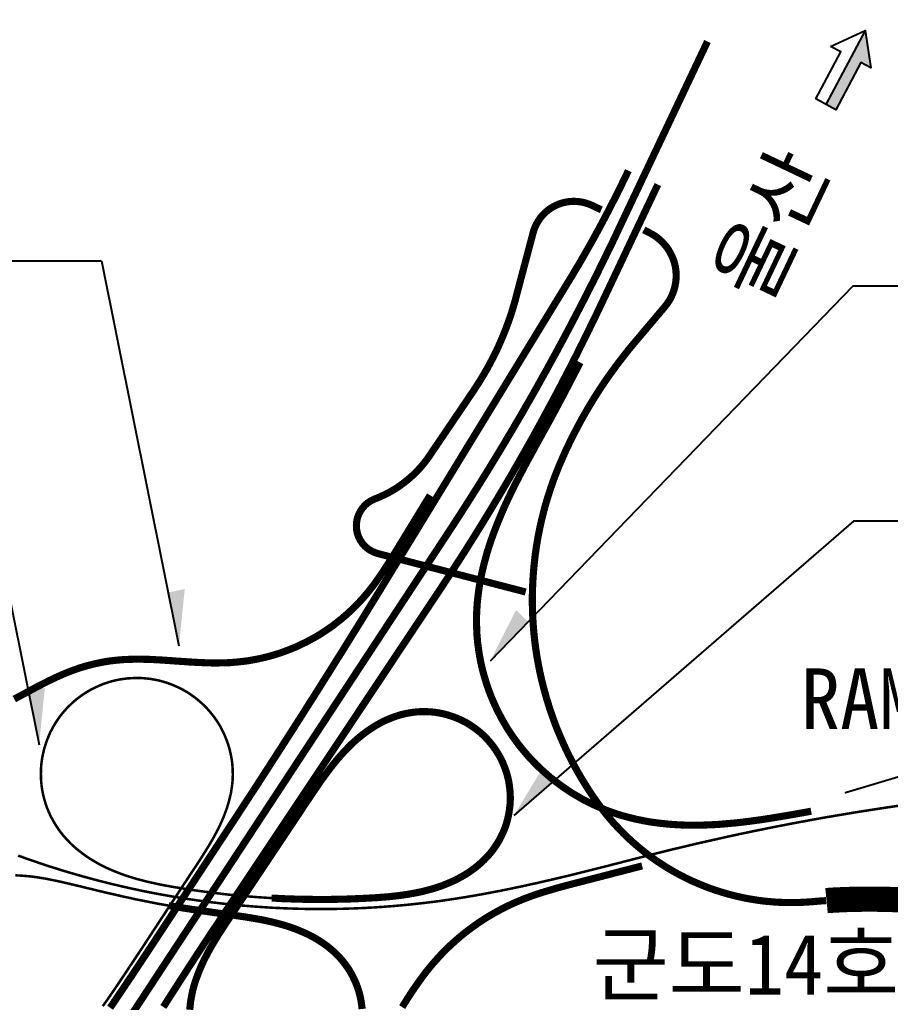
# Model space of a CAD drawing. Extents: x 222982 to 225286, y 223892 to 225222.
# Drawn here: x 223179.8 to 223283, y 225028.2 to 225144.8 of the extents above; entities that cross this region are included whole.
import ezdxf

# ---------------------------------------------------------------- set-up
doc = ezdxf.new("R2010")
doc.units = 0
doc.header["$MEASUREMENT"] = 0
doc.linetypes.add('HIDDEN', pattern=[0.375, 0.25, -0.125])
doc.layers.get('0').update_dxf_attribs({"linetype": 'CONTINUOUS'})
for name, color, linetype in [('CA-ALGN-RampA', 2, 'CONTINUOUS'), ('CA-ALGN-RampF', 2, 'CONTINUOUS'), ('CA-ALGN-RampG', 2, 'CONTINUOUS'), ('CA-ALGN-RampH', 2, 'CONTINUOUS'), ('CA-ALGN-RampI', 2, 'CONTINUOUS'), ('CA-ALGN-RampJ', 2, 'CONTINUOUS'), ('CA-ALGN-RampL', 2, 'CONTINUOUS'), ('CA-ALGN-RampM', 2, 'CONTINUOUS'), ('CA-ALGN-RampN', 2, 'CONTINUOUS'), ('CA-ALGN-RampO', 2, 'CONTINUOUS'), ('CA-ALGN-국도7호선평면선형', 2, 'CONTINUOUS'), ('CA-ALGN-군도14', 2, 'CONTINUOUS'), ('CA-ALGN-군도이설1', 2, 'CONTINUOUS'), ('CA-ALGN-군도이설2', 2, 'CONTINUOUS'), ('CA-ALGN-두현IC', 2, 'CONTINUOUS'), ('CA-ALGN-현IC', 2, 'CONTINUOUS'), ('CA-LEAL', 1, 'CONTINUOUS'), ('CA-TEXT', 3, 'CONTINUOUS'), ('CZ-SYMB', 2, 'CONTINUOUS'), ('CZ-TEXT', 3, 'CONTINUOUS')]:
    doc.layers.add(name, color=color, linetype=linetype)
doc.styles.add('돋움체', font='DotumChe.ttf')

# ---------------------------------------------------------------- blocks, each defined once
blk = doc.blocks.new('CZDIRA2')
blk.add_hatch(color=256).paths.add_polyline_path([(0, 0), (0, -2), (9.33, -2), (9.33, -4), (14.67, 0)])
blk.add_line((14.67, 0), (0, 0))
blk.add_lwpolyline([(9.33, 4), (14.67, 0), (9.33, -4), (9.33, -2), (0, -2), (0, 2), (9.33, 2)], close=True)

msp = doc.modelspace()

# ---------------------------------------------------------------- hatches: boundary and pattern name
at = {"layer": 'CA-LEAL'}
for points in [[(223199.35, 225077.23), (223197.38, 225076.83), (223198.67, 225070.48)], [(223238.64, 225074.74), (223240.09, 225073.34), (223235.58, 225068.68)], [(223182.76, 225065.49), (223180.78, 225065.09), (223182.08, 225058.73)], [(223241.92, 225056.18), (223243.26, 225054.67), (223238.4, 225050.37)]]:
    msp.add_hatch(color=256, dxfattribs=at).paths.add_polyline_path(points)

# ---------------------------------------------------------------- linework, layer by layer
at = {"layer": 'CA-ALGN-RampA', "const_width": 0.3}
msp.add_lwpolyline([(223179.59, 225045.59), (223180.02, 225045.44), (223180.45, 225045.28), (223180.88, 225045.13), (223181.31, 225044.98), (223181.74, 225044.84), (223182.17, 225044.69), (223182.6, 225044.55), (223183.03, 225044.4), (223183.47, 225044.26), (223183.9, 225044.13), (223184.33, 225043.99), (223184.77, 225043.85), (223185.2, 225043.72), (223185.64, 225043.59), (223186.08, 225043.46), (223186.51, 225043.34), (223186.95, 225043.21), (223187.39, 225043.09), (223187.83, 225042.97), (223188.27, 225042.85), (223188.71, 225042.73), (223189.15, 225042.61), (223189.59, 225042.5), (223190.03, 225042.39), (223190.47, 225042.28), (223190.92, 225042.17), (223191.36, 225042.07), (223191.8, 225041.96), (223192.25, 225041.86), (223192.69, 225041.76), (223193.13, 225041.66), (223193.58, 225041.57), (223194.02, 225041.47), (223194.47, 225041.38), (223194.92, 225041.29), (223195.36, 225041.2), (223195.81, 225041.11), (223196.26, 225041.03), (223196.7, 225040.95), (223197.15, 225040.87), (223197.6, 225040.79), (223198.05, 225040.71), (223198.5, 225040.64), (223198.95, 225040.56), (223199.4, 225040.49), (223199.85, 225040.42), (223200.3, 225040.36), (223200.75, 225040.29), (223201.2, 225040.23), (223201.65, 225040.17), (223202.1, 225040.11), (223202.55, 225040.05), (223203.01, 225040), (223203.46, 225039.94), (223203.91, 225039.89), (223204.36, 225039.84), (223204.82, 225039.8), (223205.27, 225039.75), (223205.72, 225039.71), (223206.17, 225039.66), (223206.63, 225039.63), (223207.08, 225039.59), (223207.54, 225039.55), (223207.99, 225039.52), (223208.44, 225039.49), (223208.9, 225039.46), (223209.35, 225039.43), (223209.81, 225039.4), (223210.26, 225039.38), (223210.72, 225039.36), (223211.17, 225039.34), (223211.63, 225039.32), (223212.08, 225039.31), (223212.54, 225039.29), (223212.99, 225039.28), (223213.45, 225039.27), (223213.9, 225039.26), (223214.36, 225039.26), (223214.81, 225039.25), (223215.27, 225039.25), (223215.72, 225039.25), (223216.18, 225039.25), (223216.63, 225039.26), (223217.09, 225039.26), (223217.54, 225039.27), (223218, 225039.28), (223218.45, 225039.29), (223218.91, 225039.31), (223219.36, 225039.32), (223219.82, 225039.34), (223220.27, 225039.36), (223220.73, 225039.38), (223221.18, 225039.41), (223221.64, 225039.43), (223222.09, 225039.46), (223222.55, 225039.49), (223223, 225039.52), (223223.45, 225039.56), (223223.91, 225039.59), (223224.36, 225039.63), (223224.82, 225039.67), (223225.27, 225039.71), (223225.72, 225039.75), (223226.17, 225039.8), (223226.63, 225039.85), (223227.08, 225039.9), (223227.53, 225039.95), (223227.98, 225040), (223228.44, 225040.06), (223228.89, 225040.11), (223229.34, 225040.17), (223229.79, 225040.23), (223229.92, 225040.25), (223230.37, 225040.32), (223230.82, 225040.38), (223231.27, 225040.45), (223231.72, 225040.52), (223232.17, 225040.59), (223232.62, 225040.66), (223233.07, 225040.74), (223233.51, 225040.81), (223233.96, 225040.89), (223234.41, 225040.97), (223234.86, 225041.05), (223235.31, 225041.14), (223235.75, 225041.22), (223236.2, 225041.31), (223236.65, 225041.39), (223237.09, 225041.48), (223237.54, 225041.57), (223237.99, 225041.66), (223238.43, 225041.76), (223238.88, 225041.85), (223239.32, 225041.94), (223239.77, 225042.04), (223240.21, 225042.14), (223240.66, 225042.24), (223241.1, 225042.33), (223241.55, 225042.44), (223241.99, 225042.54), (223242.43, 225042.64), (223242.88, 225042.74), (223243.32, 225042.85), (223243.76, 225042.95), (223244.21, 225043.06), (223244.65, 225043.16), (223245.09, 225043.27), (223245.53, 225043.38), (223245.97, 225043.49), (223246.42, 225043.6), (223246.86, 225043.71), (223247.3, 225043.82), (223247.74, 225043.93), (223248.18, 225044.04), (223248.62, 225044.15), (223249.07, 225044.26), (223249.51, 225044.37), (223249.95, 225044.49), (223250.39, 225044.6), (223250.83, 225044.71), (223251.27, 225044.83), (223251.71, 225044.94), (223252.15, 225045.05), (223252.59, 225045.17), (223253.03, 225045.28), (223253.3, 225045.35), (223253.34, 225045.36), (223253.78, 225045.47), (223254.22, 225045.59), (223254.66, 225045.7), (223255.1, 225045.81), (223255.55, 225045.92), (223255.99, 225046.03), (223256.43, 225046.14), (223256.87, 225046.25), (223257.31, 225046.36), (223257.76, 225046.46), (223258.2, 225046.57), (223258.64, 225046.67), (223259.08, 225046.78), (223259.53, 225046.88), (223259.97, 225046.99), (223260.41, 225047.09), (223260.86, 225047.19), (223261.3, 225047.29), (223261.75, 225047.39), (223262.19, 225047.49), (223262.63, 225047.59), (223263.08, 225047.69), (223263.52, 225047.79), (223263.97, 225047.89), (223264.41, 225047.98), (223264.86, 225048.08), (223265.3, 225048.18), (223265.75, 225048.27), (223266.19, 225048.36), (223266.64, 225048.46), (223267.09, 225048.55), (223267.53, 225048.64), (223267.98, 225048.73), (223268.42, 225048.82), (223268.87, 225048.91), (223269.32, 225049), (223269.76, 225049.09), (223270.21, 225049.17), (223270.66, 225049.26), (223271.1, 225049.35), (223271.55, 225049.43), (223272, 225049.52), (223272.45, 225049.6), (223272.89, 225049.68), (223273.34, 225049.77), (223273.79, 225049.85), (223274.24, 225049.93), (223274.69, 225050.01), (223275.13, 225050.09), (223275.58, 225050.17), (223276.03, 225050.24), (223276.48, 225050.32), (223276.93, 225050.4), (223277.2, 225050.44)], dxfattribs=at)
at = {"layer": 'CA-ALGN-RampF', "const_width": 0.3}
msp.add_lwpolyline([(223209.66, 225040.55), (223209.2, 225040.58), (223208.75, 225040.61), (223208.29, 225040.64), (223207.84, 225040.67), (223207.39, 225040.71), (223206.93, 225040.74), (223206.48, 225040.78), (223206.03, 225040.82), (223205.57, 225040.86), (223205.12, 225040.91), (223204.67, 225040.95), (223204.21, 225041), (223203.76, 225041.05), (223203.31, 225041.11), (223202.86, 225041.16), (223202.41, 225041.22), (223201.95, 225041.28), (223201.5, 225041.34), (223201.05, 225041.4), (223200.6, 225041.46), (223200.15, 225041.53), (223199.7, 225041.6), (223199.25, 225041.67), (223198.8, 225041.74), (223198.74, 225041.75), (223198.29, 225041.82), (223197.84, 225041.9), (223197.39, 225041.98), (223196.95, 225042.06), (223196.5, 225042.15), (223196.05, 225042.24), (223195.61, 225042.34), (223195.17, 225042.44), (223194.72, 225042.54), (223194.28, 225042.66), (223193.84, 225042.77), (223193.4, 225042.9), (223192.97, 225043.03), (223192.53, 225043.17), (223192.1, 225043.32), (223191.68, 225043.47), (223191.25, 225043.64), (223190.83, 225043.81), (223190.41, 225043.99), (223190, 225044.18), (223189.59, 225044.38), (223189.19, 225044.59), (223188.79, 225044.82), (223188.4, 225045.05), (223188.01, 225045.29), (223187.64, 225045.54), (223187.27, 225045.81), (223186.9, 225046.09), (223186.55, 225046.37), (223186.21, 225046.67), (223185.87, 225046.98), (223185.55, 225047.31), (223185.24, 225047.64), (223184.94, 225047.98), (223184.66, 225048.34), (223184.39, 225048.7), (223184.27, 225048.88), (223184.02, 225049.26), (223183.79, 225049.65), (223183.57, 225050.05), (223183.37, 225050.45), (223183.18, 225050.87), (223183.01, 225051.29), (223182.86, 225051.72), (223182.73, 225052.16), (223182.61, 225052.6), (223182.51, 225053.04), (223182.43, 225053.49), (223182.37, 225053.94), (223182.32, 225054.39), (223182.3, 225054.85), (223182.29, 225055.3), (223182.3, 225055.76), (223182.32, 225056.21), (223182.37, 225056.67), (223182.43, 225057.12), (223182.52, 225057.56), (223182.62, 225058.01), (223182.73, 225058.45), (223182.87, 225058.88), (223183.02, 225059.31), (223183.19, 225059.73), (223183.37, 225060.15), (223183.58, 225060.56), (223183.8, 225060.96), (223184.03, 225061.35), (223184.28, 225061.73), (223184.54, 225062.1), (223184.82, 225062.46), (223185.12, 225062.81), (223185.42, 225063.14), (223185.75, 225063.46), (223186.08, 225063.78), (223186.42, 225064.07), (223186.78, 225064.35), (223187.15, 225064.62), (223187.53, 225064.88), (223187.91, 225065.11), (223188.31, 225065.34), (223188.72, 225065.54), (223189.13, 225065.73), (223189.55, 225065.91), (223189.98, 225066.06), (223190.41, 225066.2), (223190.72, 225066.29), (223191.16, 225066.4), (223191.61, 225066.49), (223192.06, 225066.56), (223192.51, 225066.62), (223192.97, 225066.65), (223193.42, 225066.67), (223193.88, 225066.67), (223194.33, 225066.66), (223194.78, 225066.62), (223195.24, 225066.57), (223195.69, 225066.49), (223196.13, 225066.41), (223196.57, 225066.3), (223197.01, 225066.17), (223197.44, 225066.03), (223197.87, 225065.87), (223198.29, 225065.69), (223198.7, 225065.5), (223199.11, 225065.29), (223199.5, 225065.07), (223199.89, 225064.83), (223200.26, 225064.57), (223200.63, 225064.3), (223200.98, 225064.01), (223201.33, 225063.71), (223201.66, 225063.4), (223201.98, 225063.07), (223202.28, 225062.74), (223202.57, 225062.38), (223202.85, 225062.02), (223203.11, 225061.65), (223203.36, 225061.27), (223203.59, 225060.88), (223203.8, 225060.47), (223204, 225060.07), (223204.18, 225059.65), (223204.35, 225059.22), (223204.5, 225058.79), (223204.63, 225058.36), (223204.74, 225057.92), (223204.84, 225057.47), (223204.92, 225057.02), (223204.98, 225056.57), (223205.02, 225056.12), (223205.04, 225055.67), (223205.05, 225055.21), (223205.04, 225054.75), (223205.02, 225054.43), (223204.97, 225053.98), (223204.91, 225053.53), (223204.84, 225053.08), (223204.74, 225052.64), (223204.63, 225052.19), (223204.51, 225051.76), (223204.38, 225051.32), (223204.23, 225050.89), (223204.07, 225050.46), (223203.9, 225050.04), (223203.72, 225049.62), (223203.53, 225049.21), (223203.33, 225048.8), (223203.12, 225048.39), (223202.91, 225047.99), (223202.69, 225047.59), (223202.46, 225047.2), (223202.23, 225046.81), (223201.99, 225046.42), (223201.75, 225046.03), (223201.51, 225045.65), (223201.27, 225045.26), (223201.02, 225044.88), (223200.77, 225044.5), (223200.52, 225044.12), (223200.45, 225044.02), (223194.89, 225035.55)], dxfattribs=at)
at = {"layer": 'CA-ALGN-RampG', "const_width": 0.3}
for points in [[(223179.26, 225043.25), (223179.72, 225043.23), (223180.17, 225043.2), (223180.62, 225043.16), (223181.08, 225043.12), (223181.53, 225043.06), (223181.98, 225043), (223182.43, 225042.92), (223182.88, 225042.85), (223183.32, 225042.76), (223183.77, 225042.67), (223184.22, 225042.58), (223184.66, 225042.48), (223185.1, 225042.38), (223185.55, 225042.28), (223185.99, 225042.17), (223186.43, 225042.07), (223186.88, 225041.96), (223186.92, 225041.95), (223187.36, 225041.84), (223187.8, 225041.73), (223188.24, 225041.63), (223188.69, 225041.52), (223189.13, 225041.41), (223189.57, 225041.31), (223190.01, 225041.2), (223190.46, 225041.1), (223190.9, 225041), (223191.34, 225040.9), (223191.79, 225040.79), (223192.23, 225040.69), (223192.68, 225040.6), (223193.12, 225040.5), (223193.57, 225040.4), (223194.01, 225040.31), (223194.14, 225040.29), (223194.58, 225040.2), (223195.03, 225040.11), (223195.48, 225040.02), (223195.92, 225039.93), (223196.37, 225039.85), (223196.82, 225039.77), (223197.27, 225039.69), (223197.45, 225039.66)], [(223194.89, 225035.55), (223194.64, 225035.16), (223194.39, 225034.78), (223194.14, 225034.4), (223193.89, 225034.02), (223193.64, 225033.64), (223193.39, 225033.27), (223193.14, 225032.89), (223192.88, 225032.51), (223192.63, 225032.13), (223192.38, 225031.75), (223192.13, 225031.37), (223191.87, 225030.99), (223191.62, 225030.61), (223191.44, 225030.34), (223191.18, 225029.96), (223190.93, 225029.59), (223190.67, 225029.21), (223190.41, 225028.84), (223190.15, 225028.46), (223189.89, 225028.09), (223189.62, 225027.72)]]:
    msp.add_lwpolyline(points, dxfattribs=at)
at = {"layer": 'CA-ALGN-RampH', "const_width": 0.847}
msp.add_lwpolyline([(223225.14, 225027.61), (223225.38, 225028), (223225.62, 225028.38), (223225.86, 225028.77), (223226.11, 225029.15), (223226.36, 225029.53), (223226.62, 225029.91), (223226.88, 225030.28), (223227.14, 225030.65), (223227.4, 225031.02), (223227.68, 225031.39), (223227.95, 225031.75), (223228.23, 225032.11), (223228.39, 225032.3), (223228.68, 225032.65), (223228.98, 225032.99), (223229.28, 225033.33), (223229.59, 225033.67), (223229.9, 225034), (223230.22, 225034.32), (223230.54, 225034.64), (223230.87, 225034.96), (223231.21, 225035.26), (223231.55, 225035.57), (223231.89, 225035.86), (223232.24, 225036.16), (223232.6, 225036.44), (223232.96, 225036.72), (223233.32, 225036.99), (223233.69, 225037.26), (223234.06, 225037.52), (223234.44, 225037.78), (223234.82, 225038.03), (223235.2, 225038.27), (223235.59, 225038.5), (223235.99, 225038.73), (223236.38, 225038.96), (223236.79, 225039.17), (223237.19, 225039.38), (223237.6, 225039.58), (223238.01, 225039.78), (223238.42, 225039.97), (223238.84, 225040.15), (223239.15, 225040.28), (223239.57, 225040.45), (223239.99, 225040.61), (223240.42, 225040.77), (223240.85, 225040.92), (223241.28, 225041.07), (223241.72, 225041.21), (223242.15, 225041.34), (223242.59, 225041.47), (223243.02, 225041.6), (223243.46, 225041.73), (223243.9, 225041.85), (223244.34, 225041.97), (223244.78, 225042.09), (223245.22, 225042.2), (223245.66, 225042.32), (223246.1, 225042.43), (223246.34, 225042.49), (223253.6, 225044.37)], dxfattribs=at)
at = {"layer": 'CA-ALGN-RampI', "const_width": 0.847}
msp.add_lwpolyline([(223273.65, 225050.86), (223273.21, 225050.78), (223272.76, 225050.7), (223272.31, 225050.62), (223271.86, 225050.54), (223271.41, 225050.46), (223270.96, 225050.38), (223270.52, 225050.31), (223270.07, 225050.23), (223269.62, 225050.16), (223269.17, 225050.08), (223268.72, 225050.01), (223268.27, 225049.94), (223267.82, 225049.87), (223267.37, 225049.81), (223266.92, 225049.75), (223266.47, 225049.68), (223266.01, 225049.63), (223265.56, 225049.57), (223265.11, 225049.52), (223264.66, 225049.47), (223264.2, 225049.43), (223263.75, 225049.39), (223263.3, 225049.35), (223262.84, 225049.31), (223262.39, 225049.28), (223261.93, 225049.26), (223261.48, 225049.24), (223261.02, 225049.22), (223260.57, 225049.21), (223260.11, 225049.2), (223259.66, 225049.2), (223259.2, 225049.21), (223258.75, 225049.21), (223258.29, 225049.23), (223257.84, 225049.25), (223257.38, 225049.28), (223256.93, 225049.31), (223256.48, 225049.35), (223256.02, 225049.4), (223255.57, 225049.45), (223255.12, 225049.51), (223254.67, 225049.57), (223254.22, 225049.65), (223253.77, 225049.73), (223253.33, 225049.82), (223252.88, 225049.91), (223252.44, 225050.02), (223252, 225050.13), (223251.56, 225050.25), (223251.12, 225050.37), (223251.1, 225050.38), (223250.67, 225050.51), (223250.24, 225050.66), (223249.81, 225050.81), (223249.38, 225050.97), (223248.96, 225051.14), (223248.54, 225051.32), (223248.12, 225051.5), (223247.71, 225051.69), (223247.3, 225051.89), (223246.89, 225052.1), (223246.49, 225052.31), (223246.1, 225052.54), (223245.7, 225052.77), (223245.31, 225053), (223244.93, 225053.25), (223244.55, 225053.5), (223244.18, 225053.76), (223243.81, 225054.02), (223243.44, 225054.3), (223243.08, 225054.58), (223242.73, 225054.86), (223242.38, 225055.16), (223242.04, 225055.46), (223241.7, 225055.76), (223241.37, 225056.07), (223241.04, 225056.39), (223240.72, 225056.72), (223240.41, 225057.05), (223240.1, 225057.38), (223239.8, 225057.73), (223239.51, 225058.07), (223239.22, 225058.43), (223238.94, 225058.78), (223238.67, 225059.15), (223238.4, 225059.52), (223238.14, 225059.89), (223237.89, 225060.27), (223237.64, 225060.65), (223237.41, 225061.04), (223237.18, 225061.43), (223236.95, 225061.83), (223236.74, 225062.23), (223236.53, 225062.64), (223236.33, 225063.04), (223236.13, 225063.46), (223235.95, 225063.87), (223235.77, 225064.29), (223235.6, 225064.71), (223235.44, 225065.14), (223235.29, 225065.57), (223235.14, 225066), (223235.01, 225066.43), (223234.88, 225066.87), (223234.76, 225067.31), (223234.64, 225067.75), (223234.54, 225068.19), (223234.44, 225068.64), (223234.36, 225069.09), (223234.28, 225069.53), (223234.21, 225069.98), (223234.15, 225070.44), (223234.09, 225070.89), (223234.05, 225071.34), (223234.01, 225071.79), (223233.99, 225072.25), (223233.97, 225072.7), (223233.96, 225073.16), (223233.96, 225073.61), (223233.96, 225074.07), (223233.97, 225074.27), (223233.99, 225074.73), (223234.02, 225075.18), (223234.05, 225075.64), (223234.1, 225076.09), (223234.15, 225076.54), (223234.21, 225076.99), (223234.27, 225077.44), (223234.35, 225077.89), (223234.43, 225078.34), (223234.52, 225078.79), (223234.61, 225079.23), (223234.72, 225079.68), (223234.82, 225080.12), (223234.94, 225080.56), (223235.06, 225081), (223235.18, 225081.44), (223235.31, 225081.87), (223235.45, 225082.31), (223235.59, 225082.74), (223235.74, 225083.17), (223235.89, 225083.6), (223236.05, 225084.03), (223236.21, 225084.45), (223236.38, 225084.88), (223236.55, 225085.3), (223236.72, 225085.72), (223236.9, 225086.14), (223237.08, 225086.56), (223237.26, 225086.97), (223237.45, 225087.39), (223237.64, 225087.8), (223237.84, 225088.21), (223238.03, 225088.62), (223238.23, 225089.03), (223238.44, 225089.44), (223238.64, 225089.85), (223238.85, 225090.25), (223239.05, 225090.66), (223239.27, 225091.06), (223239.48, 225091.46), (223239.69, 225091.86), (223239.91, 225092.27), (223240.12, 225092.67), (223240.34, 225093.07), (223240.56, 225093.47), (223240.78, 225093.87), (223240.99, 225094.26), (223241.21, 225094.66), (223241.43, 225095.06), (223241.66, 225095.46), (223241.66, 225095.48), (223241.66, 225095.48), (223241.88, 225095.88), (223242.1, 225096.27), (223242.32, 225096.67), (223242.54, 225097.07), (223242.76, 225097.47), (223242.97, 225097.87), (223243.19, 225098.27), (223243.41, 225098.68), (223243.62, 225099.08), (223243.83, 225099.48), (223244.05, 225099.88), (223244.26, 225100.28), (223244.47, 225100.69), (223244.68, 225101.09), (223244.89, 225101.49), (223245.1, 225101.9), (223245.31, 225102.3), (223245.52, 225102.71), (223245.73, 225103.11), (223245.94, 225103.52), (223246.14, 225103.92), (223246.25, 225104.12), (223246.25, 225104.12)], dxfattribs=at)
at = {"layer": 'CA-ALGN-RampJ', "const_width": 0.847}
msp.add_lwpolyline([(223228.45, 225088.36), (223224.73, 225082.26), (223224.49, 225081.87), (223224.25, 225081.48), (223224.01, 225081.09), (223223.77, 225080.71), (223223.53, 225080.32), (223223.28, 225079.94), (223223.04, 225079.56), (223222.79, 225079.18), (223222.53, 225078.8), (223222.27, 225078.43), (223222.01, 225078.06), (223221.74, 225077.69), (223221.46, 225077.33), (223221.18, 225076.97), (223220.89, 225076.62), (223220.85, 225076.58), (223220.56, 225076.23), (223220.25, 225075.89), (223219.94, 225075.56), (223219.63, 225075.23), (223219.3, 225074.91), (223218.97, 225074.6), (223218.64, 225074.29), (223218.29, 225073.99), (223217.95, 225073.69), (223217.59, 225073.41), (223217.23, 225073.13), (223216.87, 225072.85), (223216.5, 225072.59), (223216.12, 225072.33), (223215.74, 225072.08), (223215.36, 225071.84), (223214.97, 225071.6), (223214.57, 225071.38), (223214.17, 225071.16), (223213.77, 225070.95), (223213.36, 225070.75), (223212.95, 225070.55), (223212.54, 225070.36), (223212.12, 225070.19), (223211.7, 225070.02), (223211.27, 225069.86), (223210.84, 225069.7), (223210.41, 225069.56), (223209.97, 225069.42), (223209.54, 225069.3), (223209.1, 225069.18), (223208.65, 225069.07), (223208.21, 225068.97), (223207.76, 225068.88), (223207.32, 225068.8), (223206.87, 225068.72), (223206.42, 225068.66), (223205.96, 225068.61), (223205.51, 225068.56), (223205.23, 225068.54), (223204.78, 225068.5), (223204.32, 225068.48), (223203.87, 225068.47), (223203.41, 225068.46), (223202.96, 225068.46), (223202.5, 225068.46), (223202.05, 225068.47), (223201.59, 225068.49), (223201.14, 225068.51), (223200.68, 225068.53), (223200.23, 225068.56), (223199.77, 225068.58), (223199.32, 225068.62), (223198.87, 225068.65), (223198.41, 225068.68), (223198.35, 225068.68), (223197.9, 225068.72), (223197.45, 225068.75), (223196.99, 225068.78), (223196.54, 225068.81), (223196.08, 225068.83), (223195.63, 225068.86), (223195.17, 225068.88), (223194.72, 225068.89), (223194.26, 225068.9), (223193.81, 225068.9), (223193.35, 225068.9), (223192.9, 225068.89), (223192.44, 225068.87), (223191.99, 225068.85), (223191.53, 225068.81), (223191.41, 225068.8), (223190.96, 225068.75), (223190.51, 225068.7), (223190.06, 225068.63), (223189.61, 225068.55), (223189.16, 225068.46), (223188.72, 225068.37), (223188.28, 225068.26), (223187.84, 225068.15), (223187.4, 225068.02), (223186.96, 225067.89), (223186.62, 225067.77), (223186.19, 225067.62), (223185.77, 225067.46), (223185.34, 225067.29), (223184.92, 225067.12), (223184.51, 225066.94), (223184.09, 225066.75), (223183.68, 225066.55), (223183.27, 225066.36), (223182.86, 225066.15), (223182.46, 225065.95), (223182.05, 225065.74), (223181.65, 225065.53), (223181.25, 225065.31), (223180.85, 225065.1), (223180.45, 225064.88), (223180.34, 225064.82), (223180.33, 225064.82), (223179.93, 225064.6), (223179.53, 225064.39), (223179.13, 225064.17)], dxfattribs=at)
at = {"layer": 'CA-ALGN-RampL', "const_width": 0.847}
for points in [[(223199.95, 225027.3), (223199.99, 225027.76), (223200.04, 225028.21), (223200.11, 225028.66), (223200.2, 225029.11), (223200.29, 225029.55), (223200.41, 225029.99), (223200.53, 225030.43), (223200.67, 225030.86), (223200.83, 225031.29), (223200.99, 225031.72), (223201.16, 225032.14), (223201.34, 225032.55), (223201.53, 225032.97), (223201.73, 225033.38), (223201.94, 225033.78), (223202.15, 225034.18), (223202.37, 225034.58), (223202.6, 225034.98), (223202.83, 225035.37), (223203.07, 225035.76), (223203.31, 225036.15), (223203.55, 225036.53), (223203.8, 225036.91), (223204.05, 225037.29), (223204.3, 225037.68), (223204.55, 225038.05), (223204.8, 225038.43), (223204.85, 225038.51), (223208.85, 225044.52)], [(223197.45, 225039.66), (223197.9, 225039.58), (223198.35, 225039.51), (223198.8, 225039.43), (223199.25, 225039.36), (223199.7, 225039.29), (223200.15, 225039.22), (223200.6, 225039.16), (223201.05, 225039.09), (223201.5, 225039.02), (223201.95, 225038.96), (223202.4, 225038.9), (223202.85, 225038.83), (223203.3, 225038.77), (223203.75, 225038.71), (223204.2, 225038.64), (223204.42, 225038.61), (223204.87, 225038.55), (223205.32, 225038.49), (223205.77, 225038.42), (223206.22, 225038.36), (223206.67, 225038.29), (223207.12, 225038.22), (223207.57, 225038.14), (223208.02, 225038.06), (223208.47, 225037.98), (223208.91, 225037.89), (223209.36, 225037.79), (223209.8, 225037.69), (223210.24, 225037.58), (223210.68, 225037.46), (223211.12, 225037.34), (223211.56, 225037.2), (223211.99, 225037.06), (223212.42, 225036.9), (223212.84, 225036.74), (223213.26, 225036.56), (223213.68, 225036.38), (223214.09, 225036.18), (223214.49, 225035.97), (223214.89, 225035.75), (223215.28, 225035.51), (223215.66, 225035.26), (223216.03, 225035), (223216.39, 225034.73), (223216.74, 225034.44), (223217.09, 225034.14), (223217.41, 225033.82), (223217.73, 225033.49), (223218, 225033.18), (223218.28, 225032.83), (223218.55, 225032.46), (223218.81, 225032.09), (223219.04, 225031.7), (223219.26, 225031.3), (223219.46, 225030.89), (223219.65, 225030.47), (223219.81, 225030.05), (223219.96, 225029.62), (223220.08, 225029.18), (223220.19, 225028.74), (223220.27, 225028.29), (223220.34, 225027.84), (223220.39, 225027.39)]]:
    msp.add_lwpolyline(points, dxfattribs=at)
at = {"layer": 'CA-ALGN-RampM', "const_width": 0.847}
msp.add_lwpolyline([(223208.85, 225044.52), (223213.84, 225052.02), (223214.09, 225052.39), (223214.35, 225052.77), (223214.6, 225053.15), (223214.86, 225053.53), (223215.11, 225053.9), (223215.37, 225054.28), (223215.63, 225054.65), (223215.9, 225055.02), (223216.17, 225055.39), (223216.44, 225055.75), (223216.72, 225056.11), (223217, 225056.47), (223217.29, 225056.82), (223217.58, 225057.17), (223217.88, 225057.51), (223218.19, 225057.85), (223218.5, 225058.18), (223218.82, 225058.51), (223219.14, 225058.83), (223219.48, 225059.14), (223219.82, 225059.44), (223220.17, 225059.73), (223220.52, 225060.01), (223220.89, 225060.29), (223221.26, 225060.55), (223221.64, 225060.8), (223222.03, 225061.04), (223222.42, 225061.26), (223222.82, 225061.48), (223223.23, 225061.67), (223223.65, 225061.85), (223224.08, 225062.02), (223224.51, 225062.17), (223224.94, 225062.3), (223225.38, 225062.41), (223225.83, 225062.51), (223225.87, 225062.51), (223226.32, 225062.59), (223226.77, 225062.64), (223227.23, 225062.67), (223227.68, 225062.68), (223228.14, 225062.67), (223228.59, 225062.65), (223229.05, 225062.6), (223229.5, 225062.53), (223229.94, 225062.44), (223230.38, 225062.33), (223230.82, 225062.2), (223231.25, 225062.05), (223231.68, 225061.89), (223232.09, 225061.7), (223232.5, 225061.5), (223232.9, 225061.28), (223233.28, 225061.04), (223233.66, 225060.78), (223234.03, 225060.51), (223234.38, 225060.22), (223234.72, 225059.92), (223235.04, 225059.6), (223235.35, 225059.27), (223235.65, 225058.92), (223235.93, 225058.56), (223236.19, 225058.19), (223236.44, 225057.81), (223236.67, 225057.42), (223236.88, 225057.02), (223237.08, 225056.6), (223237.25, 225056.18), (223237.41, 225055.76), (223237.55, 225055.32), (223237.67, 225054.88), (223237.77, 225054.44), (223237.84, 225053.99), (223237.9, 225053.54), (223237.94, 225053.09), (223237.96, 225052.63), (223237.96, 225052.18), (223237.94, 225051.72), (223237.89, 225051.27), (223237.83, 225050.82), (223237.75, 225050.37), (223237.65, 225049.93), (223237.53, 225049.49), (223237.39, 225049.05), (223237.23, 225048.63), (223237.05, 225048.21), (223236.85, 225047.8), (223236.64, 225047.4), (223236.4, 225047.01), (223236.15, 225046.63), (223236.03, 225046.45), (223235.76, 225046.09), (223235.47, 225045.74), (223235.16, 225045.4), (223234.84, 225045.07), (223234.51, 225044.76), (223234.17, 225044.46), (223233.82, 225044.17), (223233.45, 225043.9), (223233.08, 225043.64), (223232.7, 225043.39), (223232.31, 225043.16), (223231.91, 225042.94), (223231.51, 225042.73), (223231.09, 225042.53), (223230.68, 225042.35), (223230.26, 225042.18), (223229.83, 225042.01), (223229.4, 225041.86), (223228.97, 225041.72), (223228.53, 225041.59), (223228.09, 225041.48), (223227.65, 225041.36), (223227.21, 225041.26), (223226.76, 225041.17), (223226.31, 225041.09), (223225.87, 225041.01), (223225.42, 225040.94), (223224.97, 225040.88), (223224.51, 225040.82), (223224.06, 225040.77), (223223.61, 225040.72), (223223.15, 225040.68), (223222.7, 225040.65), (223222.25, 225040.61), (223221.79, 225040.58), (223221.34, 225040.56), (223221.09, 225040.54), (223220.64, 225040.52), (223220.18, 225040.5), (223219.73, 225040.48), (223219.27, 225040.46), (223218.82, 225040.44), (223218.36, 225040.43), (223217.91, 225040.42), (223217.45, 225040.41), (223217, 225040.4), (223216.54, 225040.39), (223216.09, 225040.39), (223215.63, 225040.39), (223215.18, 225040.39), (223214.72, 225040.39), (223214.27, 225040.4), (223213.81, 225040.4), (223213.36, 225040.41), (223212.9, 225040.42), (223212.45, 225040.43), (223211.99, 225040.45), (223211.54, 225040.46), (223211.08, 225040.48), (223210.63, 225040.5), (223210.17, 225040.53), (223209.72, 225040.55), (223209.66, 225040.55)], dxfattribs=at)
at = {"layer": 'CA-ALGN-RampN', "const_width": 0.847}
msp.add_lwpolyline([(223196.81, 225027.63), (223197.06, 225028.01), (223197.3, 225028.4), (223197.55, 225028.78), (223197.79, 225029.16), (223198.04, 225029.55), (223198.28, 225029.93), (223198.53, 225030.31), (223198.77, 225030.7), (223199.02, 225031.08), (223199.27, 225031.46), (223199.51, 225031.84), (223199.76, 225032.23), (223200.01, 225032.61), (223200.26, 225032.99), (223200.5, 225033.37), (223200.75, 225033.75), (223201, 225034.13), (223201.25, 225034.51), (223201.5, 225034.9), (223201.75, 225035.28), (223202, 225035.66), (223202.25, 225036.04), (223202.5, 225036.42), (223202.75, 225036.8), (223203.01, 225037.18), (223203.26, 225037.55), (223203.5, 225037.92), (223229.31, 225076.69), (223229.56, 225077.07), (223229.81, 225077.45), (223230.06, 225077.83), (223230.31, 225078.21), (223230.56, 225078.59), (223230.81, 225078.97), (223231.06, 225079.35), (223231.31, 225079.73), (223231.55, 225080.12), (223231.8, 225080.5), (223232.05, 225080.88), (223232.29, 225081.26), (223232.54, 225081.65), (223232.78, 225082.03), (223233.02, 225082.42), (223233.26, 225082.8), (223233.51, 225083.19), (223233.75, 225083.58), (223233.99, 225083.96), (223234.23, 225084.35), (223234.47, 225084.74), (223234.71, 225085.12), (223234.94, 225085.51), (223235.18, 225085.9), (223235.42, 225086.29), (223235.65, 225086.68), (223235.89, 225087.07), (223236.12, 225087.46), (223236.36, 225087.85), (223236.59, 225088.24), (223236.82, 225088.63), (223237.06, 225089.02), (223237.29, 225089.42), (223237.52, 225089.81), (223237.75, 225090.2), (223237.98, 225090.59), (223238.21, 225090.99), (223238.43, 225091.38), (223238.66, 225091.78), (223238.89, 225092.17), (223239.11, 225092.57), (223239.34, 225092.96), (223239.56, 225093.36), (223239.79, 225093.75), (223240.01, 225094.15), (223240.24, 225094.55), (223240.46, 225094.94), (223240.68, 225095.34), (223240.9, 225095.74), (223241.12, 225096.14), (223241.34, 225096.54), (223241.56, 225096.94), (223241.78, 225097.34), (223241.99, 225097.74), (223242.21, 225098.14), (223242.43, 225098.54), (223242.64, 225098.94), (223242.86, 225099.34), (223243.07, 225099.74), (223243.29, 225100.14), (223243.5, 225100.55), (223243.71, 225100.95), (223243.92, 225101.35), (223244.13, 225101.75), (223244.34, 225102.16), (223244.55, 225102.56), (223244.76, 225102.97), (223244.97, 225103.37), (223245.18, 225103.78), (223245.38, 225104.18), (223245.59, 225104.59), (223245.8, 225104.99), (223246, 225105.4), (223246.2, 225105.81), (223246.41, 225106.22), (223246.61, 225106.62), (223246.81, 225107.03), (223247.01, 225107.44), (223247.21, 225107.85), (223247.41, 225108.26), (223247.61, 225108.67), (223247.81, 225109.08), (223248.01, 225109.49), (223248.21, 225109.9), (223248.4, 225110.31), (223248.6, 225110.72), (223248.8, 225111.13), (223248.91, 225111.37), (223255.46, 225125.24)], dxfattribs=at)
at = {"layer": 'CA-ALGN-RampO', "const_width": 0.847}
msp.add_lwpolyline([(223251.96, 225126.89), (223251.96, 225126.89), (223251.77, 225126.48), (223251.57, 225126.07), (223251.37, 225125.66), (223251.18, 225125.25), (223250.98, 225124.84), (223250.77, 225124.44), (223250.57, 225124.03), (223250.37, 225123.62), (223250.16, 225123.22), (223249.95, 225122.81), (223249.74, 225122.4), (223249.54, 225122), (223249.32, 225121.6), (223249.11, 225121.19), (223248.9, 225120.79), (223248.68, 225120.39), (223248.47, 225119.99), (223248.25, 225119.59), (223248.03, 225119.19), (223247.81, 225118.79), (223247.59, 225118.39), (223247.37, 225118), (223247.14, 225117.6), (223246.92, 225117.21), (223246.69, 225116.81), (223246.47, 225116.42), (223246.24, 225116.02), (223246.01, 225115.63), (223245.77, 225115.24), (223245.54, 225114.85), (223245.31, 225114.46), (223245.07, 225114.07), (223244.84, 225113.68), (223244.82, 225113.66), (223223.38, 225078.52), (223223.14, 225078.13), (223222.9, 225077.74), (223222.66, 225077.35), (223222.43, 225076.96), (223222.19, 225076.58), (223221.95, 225076.19), (223221.71, 225075.8), (223221.47, 225075.41), (223221.23, 225075.02), (223221, 225074.64), (223220.76, 225074.25), (223220.52, 225073.86), (223220.28, 225073.47), (223220.04, 225073.09), (223219.8, 225072.7), (223219.56, 225072.31), (223219.32, 225071.93), (223219.08, 225071.54), (223218.84, 225071.15), (223218.6, 225070.77), (223218.36, 225070.38), (223218.12, 225069.99), (223217.88, 225069.61), (223217.64, 225069.22), (223217.39, 225068.84), (223217.15, 225068.45), (223216.91, 225068.06), (223216.67, 225067.68), (223216.43, 225067.29), (223216.19, 225066.91), (223215.94, 225066.52), (223215.7, 225066.14), (223215.46, 225065.75), (223215.22, 225065.37), (223214.97, 225064.98), (223214.73, 225064.6), (223214.49, 225064.21), (223214.24, 225063.83), (223214, 225063.44), (223213.75, 225063.06), (223213.51, 225062.67), (223213.27, 225062.29), (223213.02, 225061.9), (223212.78, 225061.52), (223212.53, 225061.14), (223212.29, 225060.75), (223212.04, 225060.37), (223211.8, 225059.99), (223211.55, 225059.6), (223211.31, 225059.22), (223211.06, 225058.84), (223210.82, 225058.45), (223210.57, 225058.07), (223210.32, 225057.69), (223210.08, 225057.3), (223209.83, 225056.92), (223209.58, 225056.54), (223209.34, 225056.16), (223209.09, 225055.77), (223208.84, 225055.39), (223208.6, 225055.01), (223208.35, 225054.63), (223208.1, 225054.24), (223207.85, 225053.86), (223207.61, 225053.48), (223207.36, 225053.1), (223207.11, 225052.72), (223206.86, 225052.34), (223206.61, 225051.95), (223206.36, 225051.57), (223206.11, 225051.19), (223205.86, 225050.81), (223205.62, 225050.43), (223205.37, 225050.05), (223205.12, 225049.67), (223204.96, 225049.43), (223195.56, 225035.11), (223195.31, 225034.73), (223195.06, 225034.35), (223194.81, 225033.97), (223194.56, 225033.59), (223194.31, 225033.21), (223194.05, 225032.83), (223193.8, 225032.45), (223193.55, 225032.07), (223193.3, 225031.69), (223193.05, 225031.31), (223192.79, 225030.93), (223192.54, 225030.55), (223192.29, 225030.18), (223192.03, 225029.8), (223191.78, 225029.42), (223191.52, 225029.04), (223191.27, 225028.67), (223191.01, 225028.29), (223190.76, 225027.91), (223190.5, 225027.54)], dxfattribs=at)
at = {"layer": 'CA-ALGN-국도7호선평면선형', "const_width": 0.847}
msp.add_lwpolyline([(223182.21, 225010.22), (223230.69, 225084.06), (223230.94, 225084.44), (223231.19, 225084.82), (223231.44, 225085.21), (223231.68, 225085.59), (223231.93, 225085.97), (223232.18, 225086.35), (223232.42, 225086.74), (223232.67, 225087.12), (223232.91, 225087.5), (223233.16, 225087.89), (223233.4, 225088.27), (223233.64, 225088.66), (223233.89, 225089.04), (223234.13, 225089.43), (223234.37, 225089.81), (223234.61, 225090.2), (223234.85, 225090.59), (223235.09, 225090.97), (223235.33, 225091.36), (223235.57, 225091.75), (223235.8, 225092.14), (223236.04, 225092.53), (223236.28, 225092.92), (223236.51, 225093.3), (223236.75, 225093.69), (223236.98, 225094.08), (223237.22, 225094.47), (223237.45, 225094.87), (223237.68, 225095.26), (223237.92, 225095.65), (223238.15, 225096.04), (223238.38, 225096.43), (223238.61, 225096.83), (223238.84, 225097.22), (223239.07, 225097.61), (223239.3, 225098), (223239.53, 225098.4), (223239.75, 225098.79), (223239.98, 225099.19), (223240.21, 225099.58), (223240.43, 225099.98), (223240.66, 225100.37), (223240.88, 225100.77), (223241.11, 225101.17), (223241.33, 225101.56), (223241.55, 225101.96), (223241.77, 225102.36), (223241.99, 225102.76), (223242.22, 225103.15), (223242.44, 225103.55), (223242.65, 225103.95), (223242.87, 225104.35), (223243.09, 225104.75), (223243.31, 225105.15), (223243.53, 225105.55), (223243.74, 225105.95), (223243.96, 225106.35), (223244.17, 225106.75), (223244.39, 225107.15), (223244.6, 225107.56), (223244.82, 225107.96), (223245.03, 225108.36), (223245.24, 225108.76), (223245.45, 225109.17), (223245.66, 225109.57), (223245.87, 225109.97), (223246.08, 225110.38), (223246.29, 225110.78), (223246.5, 225111.19), (223246.71, 225111.59), (223246.92, 225112), (223247.12, 225112.4), (223247.33, 225112.81), (223247.53, 225113.22), (223247.74, 225113.62), (223247.94, 225114.03), (223248.15, 225114.44), (223248.35, 225114.84), (223248.55, 225115.25), (223248.75, 225115.66), (223248.95, 225116.07), (223249.15, 225116.48), (223249.35, 225116.89), (223249.55, 225117.3), (223249.75, 225117.71), (223249.95, 225118.12), (223250.15, 225118.53), (223250.34, 225118.94), (223250.54, 225119.35), (223250.73, 225119.76), (223250.86, 225120.04), (223261.35, 225142.22)], dxfattribs=at)
at = {"layer": 'CA-ALGN-군도14', "linetype": 'HIDDEN', "const_width": 3, "flags": 128}
msp.add_lwpolyline([(223477.56, 224972), (223475.79, 224973.43), (223474.02, 224974.86), (223472.25, 224976.29), (223470.48, 224977.72), (223468.7, 224979.15), (223466.93, 224980.58), (223465.16, 224982.01), (223463.39, 224983.44), (223461.62, 224984.87), (223459.85, 224986.3), (223458.08, 224987.73), (223456.3, 224989.15), (223455.42, 224989.87), (223455.06, 224990.16), (223454.89, 224990.3), (223454.62, 224990.51), (223454.53, 224990.58), (223454.27, 224990.8), (223454.18, 224990.87), (223452.76, 224992.01), (223450.99, 224993.44), (223449.22, 224994.87), (223447.45, 224996.3), (223445.68, 224997.73), (223445.57, 224997.82), (223445.22, 224998.1), (223445.22, 224998.1), (223443.9, 224999.16), (223443.86, 224999.19), (223442.08, 225000.52), (223440.14, 225001.71), (223438.1, 225002.72), (223435.99, 225003.56), (223433.8, 225004.21), (223431.58, 225004.67), (223431.03, 225004.75), (223429.32, 225004.99), (223427.07, 225005.3), (223424.81, 225005.61), (223422.56, 225005.93), (223420.3, 225006.24), (223418.05, 225006.56), (223417.89, 225006.58), (223415.82, 225006.99), (223413.66, 225007.7), (223411.6, 225008.67), (223409.68, 225009.89), (223407.93, 225011.35), (223406.37, 225013), (223405.03, 225014.84), (223403.94, 225016.84), (223403.09, 225018.95), (223402.65, 225020.57), (223402.51, 225021.15), (223402.01, 225023.37), (223401.5, 225025.59), (223401.38, 225026.14), (223401.22, 225026.81), (223401, 225027.81), (223400.9, 225028.25), (223400.49, 225030.03), (223400.29, 225030.91), (223399.99, 225032.25), (223399.51, 225034.32), (223399.48, 225034.46), (223398.87, 225036.66), (223398.08, 225038.79), (223397.67, 225039.73), (223397.57, 225039.93), (223397.52, 225040.04), (223397.37, 225040.34), (223397.27, 225040.55), (223397.12, 225040.85), (223397.01, 225041.05), (223395.98, 225042.83), (223394.69, 225044.7), (223393.62, 225046.03), (223393.25, 225046.46), (223391.91, 225047.85), (223391.66, 225048.09), (223389.94, 225049.58), (223389.41, 225050), (223388.11, 225050.93), (223386.17, 225052.12), (223384.96, 225052.75), (223384.65, 225052.9), (223384.14, 225053.14), (223382.03, 225053.99), (223379.85, 225054.66), (223377.63, 225055.15), (223375.37, 225055.45), (223373.1, 225055.57), (223371.38, 225055.53), (223371.35, 225055.53), (223370.83, 225055.49), (223369.47, 225055.39), (223368.56, 225055.29), (223368.45, 225055.28), (223368.33, 225055.27), (223366.3, 225054.99), (223364.06, 225054.59), (223361.85, 225054.08), (223359.65, 225053.48), (223357.49, 225052.77), (223355.36, 225051.97), (223353.26, 225051.07), (223351.21, 225050.08), (223350.01, 225049.45), (223349.41, 225049.12), (223349.31, 225049.06), (223349.21, 225049), (223348.82, 225048.78), (223347.45, 225047.95), (223347.26, 225047.83), (223346.78, 225047.52), (223346.52, 225047.35), (223346.12, 225047.09), (223345.92, 225046.96), (223345.54, 225046.71), (223345.35, 225046.59), (223343.45, 225045.34), (223341.55, 225044.09), (223339.65, 225042.84), (223339.13, 225042.5), (223337.72, 225041.62), (223335.74, 225040.51), (223333.7, 225039.5), (223331.6, 225038.61), (223329.46, 225037.84), (223327.28, 225037.19), (223325.07, 225036.66), (223322.83, 225036.25), (223320.57, 225035.97), (223319.66, 225035.9), (223318.53, 225035.83), (223318.3, 225035.82), (223316.36, 225035.79), (223316.02, 225035.79), (223314.89, 225035.82), (223314.2, 225035.86), (223313.75, 225035.89), (223313.41, 225035.91), (223311.48, 225036.11), (223309.25, 225036.46), (223309.24, 225036.46), (223307, 225036.87), (223304.76, 225037.28), (223302.52, 225037.69), (223300.28, 225038.11), (223299.16, 225038.31), (223298.04, 225038.52), (223294.61, 225039.15), (223294.16, 225039.23), (223293.72, 225039.31), (223293.27, 225039.38), (223292.82, 225039.46), (223292.37, 225039.53), (223291.92, 225039.59), (223291.47, 225039.66), (223291.02, 225039.72), (223290.56, 225039.78), (223290.11, 225039.84), (223289.66, 225039.89), (223289.21, 225039.94), (223288.76, 225039.99), (223288.3, 225040.04), (223287.85, 225040.08), (223287.4, 225040.13), (223286.94, 225040.16), (223286.49, 225040.2), (223286.04, 225040.23), (223285.58, 225040.26), (223285.13, 225040.29), (223284.67, 225040.32), (223284.22, 225040.34), (223283.76, 225040.36), (223283.31, 225040.38), (223282.85, 225040.39), (223282.4, 225040.4), (223281.94, 225040.41), (223281.49, 225040.42), (223281.03, 225040.42), (223280.58, 225040.42), (223280.12, 225040.42), (223279.67, 225040.42), (223279.21, 225040.41), (223278.76, 225040.4), (223278.3, 225040.39), (223277.85, 225040.38), (223277.39, 225040.36), (223276.94, 225040.34), (223276.48, 225040.32), (223276.03, 225040.29), (223275.57, 225040.26), (223275.47, 225040.25)], dxfattribs=at)
at = {"layer": 'CA-ALGN-군도이설1', "const_width": 0.847}
msp.add_lwpolyline([(223275.42, 225040.25), (223275.12, 225040.23), (223274.66, 225040.2), (223274.21, 225040.16), (223273.77, 225040.12), (223273.77, 225040.12), (223273.32, 225040.09), (223272.86, 225040.06), (223272.41, 225040.04), (223271.95, 225040.02), (223271.5, 225040.02), (223271.04, 225040.02), (223270.59, 225040.02), (223270.13, 225040.04), (223269.68, 225040.06), (223269.22, 225040.09), (223268.77, 225040.13), (223268.32, 225040.17), (223267.86, 225040.22), (223267.41, 225040.28), (223266.96, 225040.35), (223266.51, 225040.42), (223266.06, 225040.5), (223265.62, 225040.59), (223265.17, 225040.69), (223264.73, 225040.79), (223264.29, 225040.9), (223263.85, 225041.01), (223263.41, 225041.14), (223262.97, 225041.27), (223262.54, 225041.41), (223262.11, 225041.55), (223261.68, 225041.7), (223261.25, 225041.86), (223260.83, 225042.03), (223260.41, 225042.2), (223259.99, 225042.38), (223259.57, 225042.56), (223259.16, 225042.75), (223258.75, 225042.95), (223258.34, 225043.16), (223257.94, 225043.37), (223257.54, 225043.59), (223257.15, 225043.81), (223256.75, 225044.05), (223256.36, 225044.28), (223255.98, 225044.53), (223255.6, 225044.78), (223255.22, 225045.03), (223254.85, 225045.3), (223254.48, 225045.56), (223254.12, 225045.84), (223253.76, 225046.12), (223253.41, 225046.4), (223253.06, 225046.69), (223252.71, 225046.99), (223252.37, 225047.29), (223252.04, 225047.6), (223251.71, 225047.92), (223251.38, 225048.23), (223251.06, 225048.56), (223250.75, 225048.89), (223250.44, 225049.22), (223250.13, 225049.56), (223249.83, 225049.9), (223249.54, 225050.25), (223249.25, 225050.6), (223248.97, 225050.96), (223248.7, 225051.32), (223248.43, 225051.69), (223248.25, 225051.93), (223248.19, 225052.02), (223247.93, 225052.39), (223247.67, 225052.77), (223247.42, 225053.15), (223247.17, 225053.53), (223246.93, 225053.91), (223246.69, 225054.3), (223246.45, 225054.69), (223246.22, 225055.08), (223245.99, 225055.47), (223245.77, 225055.87), (223245.55, 225056.27), (223245.34, 225056.67), (223245.13, 225057.08), (223244.92, 225057.48), (223244.72, 225057.89), (223244.53, 225058.3), (223244.33, 225058.72), (223244.15, 225059.13), (223243.96, 225059.55), (223243.79, 225059.97), (223243.61, 225060.39), (223243.44, 225060.81), (223243.28, 225061.24), (223243.12, 225061.66), (223242.97, 225062.09), (223242.82, 225062.52), (223242.67, 225062.95), (223242.53, 225063.38), (223242.4, 225063.82), (223242.26, 225064.25), (223242.14, 225064.69), (223242.02, 225065.13), (223241.9, 225065.57), (223241.79, 225066.01), (223241.68, 225066.45), (223241.58, 225066.9), (223241.48, 225067.34), (223241.39, 225067.79), (223241.3, 225068.24), (223241.22, 225068.68), (223241.14, 225069.13), (223241.07, 225069.58), (223241, 225070.03), (223240.94, 225070.48), (223240.88, 225070.93), (223240.83, 225071.39), (223240.78, 225071.84), (223240.74, 225072.29), (223240.7, 225072.75), (223240.67, 225073.2), (223240.64, 225073.65), (223240.62, 225074.11), (223240.6, 225074.56), (223240.59, 225075.02), (223240.58, 225075.47), (223240.58, 225075.93), (223240.58, 225076.38), (223240.59, 225076.84), (223240.6, 225077.29), (223240.62, 225077.75), (223240.64, 225078.2), (223240.67, 225078.66), (223240.7, 225079.11), (223240.74, 225079.57), (223240.78, 225080.02), (223240.83, 225080.47), (223240.88, 225080.93), (223240.93, 225081.38), (223241, 225081.83), (223241.06, 225082.28), (223241.14, 225082.73), (223241.21, 225083.18), (223241.29, 225083.62), (223241.38, 225084.07), (223241.47, 225084.52), (223241.57, 225084.96), (223241.67, 225085.41), (223241.78, 225085.85), (223241.89, 225086.29), (223242, 225086.73), (223242.12, 225087.17), (223242.25, 225087.61), (223242.38, 225088.04), (223242.52, 225088.48), (223242.66, 225088.91), (223242.8, 225089.34), (223242.95, 225089.77), (223243.1, 225090.2), (223243.26, 225090.63), (223243.43, 225091.05), (223243.6, 225091.47), (223243.77, 225091.9), (223243.95, 225092.32), (223244.13, 225092.73), (223244.18, 225092.85), (223244.36, 225093.26), (223244.55, 225093.68), (223244.75, 225094.09), (223244.94, 225094.5), (223245.14, 225094.91), (223245.34, 225095.32), (223245.55, 225095.72), (223245.76, 225096.13), (223245.97, 225096.53), (223246.19, 225096.93), (223246.4, 225097.33), (223246.63, 225097.73), (223246.85, 225098.12), (223247.08, 225098.52), (223247.31, 225098.91), (223247.55, 225099.3), (223247.78, 225099.69), (223248.02, 225100.07), (223248.27, 225100.46), (223248.51, 225100.84), (223248.76, 225101.22), (223249.02, 225101.6), (223249.27, 225101.98), (223249.53, 225102.35), (223249.79, 225102.72), (223250.06, 225103.09), (223250.33, 225103.46), (223250.6, 225103.83), (223250.87, 225104.19), (223251.15, 225104.55), (223251.43, 225104.91), (223251.71, 225105.27), (223251.99, 225105.63), (223252.28, 225105.98), (223252.57, 225106.33), (223252.7, 225106.48), (223256.3, 225110.75), (223256.58, 225111.11), (223256.83, 225111.49), (223257.04, 225111.89), (223257.23, 225112.3), (223257.38, 225112.73), (223257.5, 225113.17), (223257.58, 225113.62), (223257.63, 225114.07), (223257.64, 225114.53), (223257.61, 225114.98), (223257.55, 225115.43), (223257.45, 225115.88), (223257.31, 225116.31), (223257.14, 225116.73), (223256.94, 225117.14), (223256.71, 225117.53), (223256.44, 225117.9), (223256.15, 225118.25), (223255.83, 225118.57), (223255.49, 225118.87), (223255.12, 225119.14), (223254.73, 225119.38), (223254.55, 225119.47), (223253.8, 225119.86)], dxfattribs=at)
at = {"layer": 'CA-ALGN-군도이설2', "const_width": 0.847}
msp.add_lwpolyline([(223248.76, 225122.24), (223247.65, 225122.77), (223247.23, 225122.94), (223246.79, 225123.08), (223246.35, 225123.18), (223245.9, 225123.23), (223245.44, 225123.25), (223244.99, 225123.22), (223244.54, 225123.15), (223244.1, 225123.05), (223243.67, 225122.9), (223243.25, 225122.71), (223242.85, 225122.49), (223242.48, 225122.23), (223242.13, 225121.94), (223241.81, 225121.62), (223241.52, 225121.27), (223241.26, 225120.89), (223241.04, 225120.49), (223240.85, 225120.08), (223240.7, 225119.65), (223240.67, 225119.52), (223238.65, 225111.9), (223238.54, 225111.46), (223238.41, 225111.02), (223238.28, 225110.58), (223238.15, 225110.15), (223238.01, 225109.71), (223237.86, 225109.28), (223237.71, 225108.85), (223237.55, 225108.43), (223237.39, 225108), (223237.22, 225107.58), (223237.05, 225107.16), (223236.87, 225106.74), (223236.69, 225106.32), (223236.5, 225105.91), (223236.31, 225105.49), (223236.11, 225105.09), (223235.9, 225104.68), (223235.69, 225104.27), (223235.48, 225103.87), (223235.26, 225103.47), (223235.04, 225103.08), (223234.81, 225102.68), (223234.57, 225102.29), (223234.34, 225101.9), (223234.09, 225101.52), (223233.84, 225101.14), (223233.62, 225100.79), (223228.39, 225093.06), (223228.13, 225092.68), (223227.85, 225092.32), (223227.57, 225091.97), (223227.27, 225091.62), (223226.96, 225091.29), (223226.64, 225090.96), (223226.31, 225090.65), (223225.97, 225090.35), (223225.62, 225090.06), (223225.26, 225089.78), (223224.89, 225089.51), (223224.52, 225089.25), (223224.13, 225089.01), (223223.74, 225088.78), (223223.33, 225088.57), (223222.93, 225088.37), (223222.51, 225088.18), (223222.09, 225088), (223221.91, 225087.93), (223221.5, 225087.74), (223221.11, 225087.5), (223220.76, 225087.21), (223220.46, 225086.88), (223220.2, 225086.5), (223219.99, 225086.1), (223219.83, 225085.67), (223219.74, 225085.22), (223219.71, 225084.77), (223219.73, 225084.32), (223219.82, 225083.87), (223219.96, 225083.44), (223220.17, 225083.03), (223220.42, 225082.65), (223220.72, 225082.31), (223221.07, 225082.01), (223221.45, 225081.77), (223221.86, 225081.57), (223222.26, 225081.44), (223239.79, 225076.88)], dxfattribs=at)
at = {"layer": 'CA-ALGN-두현IC', "linetype": 'HIDDEN', "const_width": 0.3, "flags": 128}
msp.add_lwpolyline([(223277.2, 225050.44), (223277.38, 225050.47), (223277.83, 225050.55), (223278.28, 225050.62), (223278.72, 225050.7), (223279.17, 225050.77), (223279.62, 225050.84), (223280.07, 225050.91), (223280.52, 225050.98), (223280.97, 225051.05), (223281.42, 225051.12), (223281.87, 225051.19), (223282.32, 225051.26), (223282.77, 225051.33), (223283.22, 225051.39), (223283.67, 225051.46), (223284.12, 225051.52), (223284.57, 225051.59), (223285.03, 225051.65), (223285.48, 225051.71), (223285.93, 225051.78), (223286.38, 225051.84), (223286.83, 225051.9), (223287.28, 225051.96), (223287.73, 225052.02), (223288.18, 225052.08), (223288.64, 225052.13), (223289.09, 225052.19), (223289.54, 225052.25), (223289.99, 225052.3), (223290.44, 225052.36), (223290.89, 225052.41), (223291.35, 225052.47), (223291.8, 225052.52), (223292.25, 225052.57), (223292.7, 225052.62), (223293.16, 225052.67), (223293.61, 225052.72), (223294.06, 225052.77), (223294.51, 225052.82), (223294.6, 225052.83), (223304.25, 225053.85), (223304.25, 225053.85), (223305.38, 225053.97), (223306.51, 225054.09), (223307.64, 225054.21), (223308.77, 225054.33), (223309.9, 225054.45), (223311.04, 225054.57), (223312.17, 225054.69), (223313.3, 225054.81), (223314.43, 225054.93), (223315.56, 225055.05), (223316.69, 225055.17), (223317.83, 225055.29), (223318.96, 225055.41), (223320.09, 225055.53), (223321.22, 225055.65), (223322.35, 225055.77), (223323.49, 225055.89), (223324.62, 225056.01), (223325.75, 225056.13), (223326.88, 225056.25), (223328.01, 225056.37), (223329.14, 225056.49), (223330.28, 225056.61), (223331.41, 225056.73), (223332.54, 225056.85), (223333.67, 225056.97), (223334.8, 225057.09), (223335.94, 225057.21), (223337.07, 225057.33), (223338.2, 225057.45), (223339.33, 225057.57), (223340.46, 225057.69), (223341.59, 225057.81), (223342.73, 225057.93), (223343.86, 225058.05), (223344.99, 225058.17), (223346.12, 225058.29), (223347.25, 225058.41), (223348.38, 225058.53), (223349.52, 225058.65), (223350.65, 225058.77), (223351.78, 225058.89), (223352.91, 225059.01), (223354.04, 225059.13), (223355.18, 225059.25), (223356.31, 225059.37), (223357.44, 225059.48), (223358.57, 225059.6), (223359.7, 225059.72), (223360.83, 225059.84), (223361.97, 225059.96), (223363.1, 225060.08), (223364.23, 225060.2), (223365.36, 225060.32), (223366.49, 225060.44), (223367.62, 225060.56), (223368.76, 225060.68), (223369.89, 225060.8), (223371.02, 225060.92), (223372.15, 225061.04), (223373.28, 225061.16), (223374.42, 225061.28), (223375.55, 225061.4), (223376.68, 225061.52), (223377.81, 225061.64), (223378.94, 225061.76), (223380.07, 225061.88), (223381.21, 225062), (223382.34, 225062.12), (223383.47, 225062.24), (223384.6, 225062.36), (223385.73, 225062.48), (223386.87, 225062.6), (223388, 225062.72), (223389.13, 225062.84), (223390.26, 225062.96), (223391.39, 225063.08), (223392.52, 225063.2), (223393.66, 225063.32), (223394.79, 225063.44), (223395.92, 225063.56), (223397.05, 225063.68), (223398.18, 225063.8), (223399.31, 225063.92), (223400.45, 225064.04), (223401.58, 225064.16), (223402.71, 225064.28), (223403.84, 225064.4), (223404.97, 225064.52), (223405.96, 225064.62), (223406.11, 225064.64), (223407.24, 225064.76), (223408.37, 225064.87), (223409.5, 225064.98), (223410.64, 225065.08), (223411.77, 225065.16), (223412.91, 225065.22), (223414.05, 225065.27), (223415.18, 225065.28), (223416.32, 225065.27), (223417.46, 225065.23), (223418.59, 225065.15), (223419.73, 225065.04), (223420.85, 225064.88), (223421.97, 225064.67), (223423.08, 225064.42), (223424.18, 225064.11), (223425.26, 225063.75), (223426.19, 225063.39), (223426.32, 225063.34), (223427.35, 225062.86), (223428.36, 225062.33), (223429.33, 225061.75), (223430.28, 225061.11), (223431.18, 225060.42), (223432.05, 225059.68), (223432.87, 225058.9), (223433.65, 225058.06), (223434.38, 225057.19), (223435.06, 225056.28), (223435.69, 225055.33), (223436.26, 225054.35), (223436.62, 225053.67), (223436.62, 225053.67), (223436.62, 225053.67)], dxfattribs=at)
at = {"layer": 'CA-ALGN-현IC', "linetype": 'HIDDEN', "ltscale": 0.5, "const_width": 0.228, "flags": 128}
msp.add_lwpolyline([(223300.28, 225059.82), (223277.64, 225053.04)], dxfattribs=at)
at = {"layer": 'CA-LEAL'}
for p, q in [((223141.98, 225116.2), (223189.48, 225116.2)), ((223189.48, 225116.2), (223198.67, 225070.48)), ((223278.59, 225113.18), (223235.58, 225068.68)), ((223326.09, 225113.18), (223278.59, 225113.18)), ((223175.3, 225092.41), (223182.08, 225058.73)), ((223278.67, 225085.3), (223238.4, 225050.37)), ((223326.17, 225085.3), (223278.67, 225085.3))]:
    msp.add_line(p, q, dxfattribs=at)

# ---------------------------------------------------------------- block references
at = {"layer": 'CZ-SYMB', "xscale": 0.6774441716052758, "yscale": 0.6774441715679131, "zscale": 0.6774441715786903, "rotation": 62.08197711278642}
msp.add_blockref('CZDIRA2', (223275.39, 225134.76), dxfattribs=at)

# ---------------------------------------------------------------- texts
at = {"layer": 'CA-TEXT', "style": '돋움체'}
for s, p in [('RAMP-A', (223272.43, 225060.62, -132.44)), ('군도14호선', (223247.72, 225029.09, -397.31))]:
    msp.add_text(s, height=7.193, dxfattribs=at).set_placement(p)
at = {"layer": 'CZ-TEXT', "style": '돋움체'}
msp.add_text('울산', height=7.193, rotation=64.5941, dxfattribs=at).set_placement((223268.21, 225110.79, -18.92))

doc.saveas('drawing.dxf')
